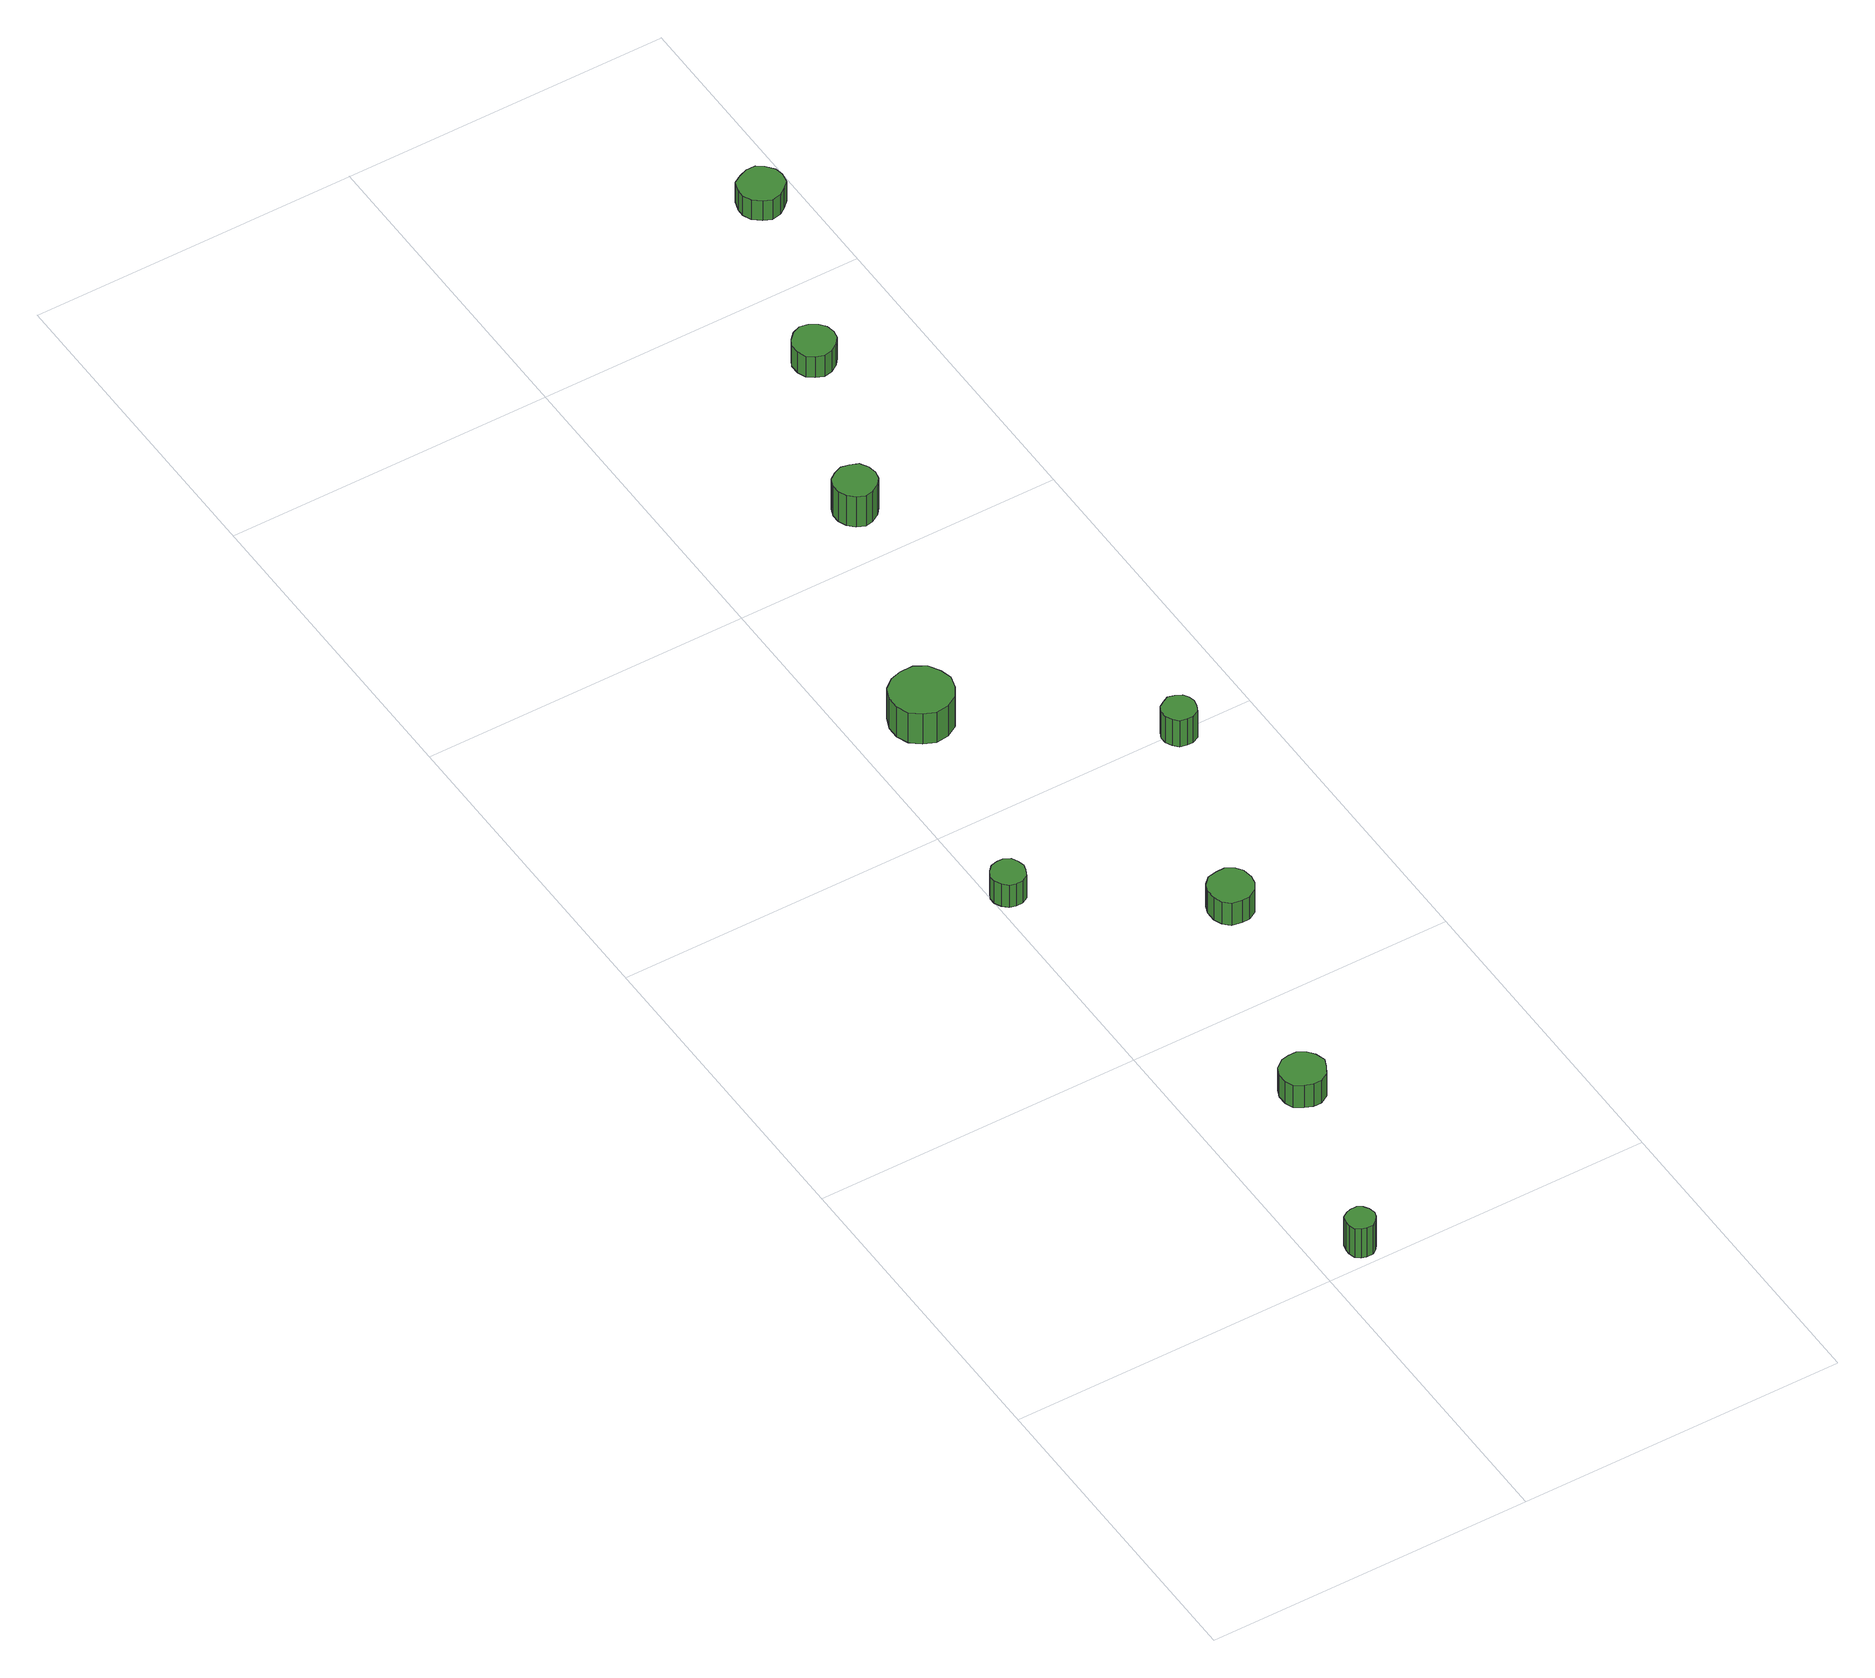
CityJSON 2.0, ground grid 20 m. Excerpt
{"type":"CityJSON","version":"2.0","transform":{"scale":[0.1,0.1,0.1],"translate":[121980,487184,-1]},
"CityObjects":{
"tree1":{"type":"SolitaryVegetationObject","attributes":{"function":"something"},"geometry":[{"type":"MultiSurface","lod":"1","boundaries":[[[0,1,2,3,4,5,6,7,8,9,10,11,12,13,14]],[[15,16,17,18,19,20,21,22,23,24,25,26,27,28,29]],[[0,29,28,1]],[[1,28,27,2]],[[2,27,26,3]],[[3,26,25,4]],[[4,25,24,5]],[[5,24,23,6]],[[6,23,22,7]],[[7,22,21,8]],[[8,21,20,9]],[[9,20,19,10]],[[10,19,18,11]],[[11,18,17,12]],[[12,17,16,13]],[[13,16,15,14]],[[14,15,29,0]]]}]},
"tree2":{"type":"SolitaryVegetationObject","attributes":{"function":"something"},"geometry":[{"type":"MultiSurface","lod":"1","boundaries":[[[30,31,32,33,34,35,36,37,38,39,40,41,42,43,44]],[[45,46,47,48,49,50,51,52,53,54,55,56,57,58,59]],[[30,59,58,31]],[[31,58,57,32]],[[32,57,56,33]],[[33,56,55,34]],[[34,55,54,35]],[[35,54,53,36]],[[36,53,52,37]],[[37,52,51,38]],[[38,51,50,39]],[[39,50,49,40]],[[40,49,48,41]],[[41,48,47,42]],[[42,47,46,43]],[[43,46,45,44]],[[44,45,59,30]]]}]},
"tree3":{"type":"SolitaryVegetationObject","attributes":{"function":"something"},"geometry":[{"type":"MultiSurface","lod":"1","boundaries":[[[60,61,62,63,64,65,66,67,68,69,70,71,72,73,74]],[[75,76,77,78,79,80,81,82,83,84,85,86,87,88,89]],[[60,89,88,61]],[[61,88,87,62]],[[62,87,86,63]],[[63,86,85,64]],[[64,85,84,65]],[[65,84,83,66]],[[66,83,82,67]],[[67,82,81,68]],[[68,81,80,69]],[[69,80,79,70]],[[70,79,78,71]],[[71,78,77,72]],[[72,77,76,73]],[[73,76,75,74]],[[74,75,89,60]]]}]},
"tree4":{"type":"SolitaryVegetationObject","attributes":{"function":"something"},"geometry":[{"type":"MultiSurface","lod":"1","boundaries":[[[90,91,92,93,94,95,96,97,98,99,100,101,102,103,104]],[[105,106,107,108,109,110,111,112,113,114,115,116,117,118,119]],[[90,119,118,91]],[[91,118,117,92]],[[92,117,116,93]],[[93,116,115,94]],[[94,115,114,95]],[[95,114,113,96]],[[96,113,112,97]],[[97,112,111,98]],[[98,111,110,99]],[[99,110,109,100]],[[100,109,108,101]],[[101,108,107,102]],[[102,107,106,103]],[[103,106,105,104]],[[104,105,119,90]]]}]},
"tree5":{"type":"SolitaryVegetationObject","attributes":{"function":"something"},"geometry":[{"type":"MultiSurface","lod":"1","boundaries":[[[120,121,122,123,124,125,126,127,128,129,130,131,132,133,134]],[[135,136,137,138,139,140,141,142,143,144,145,146,147,148,149]],[[120,149,148,121]],[[121,148,147,122]],[[122,147,146,123]],[[123,146,145,124]],[[124,145,144,125]],[[125,144,143,126]],[[126,143,142,127]],[[127,142,141,128]],[[128,141,140,129]],[[129,140,139,130]],[[130,139,138,131]],[[131,138,137,132]],[[132,137,136,133]],[[133,136,135,134]],[[134,135,149,120]]]}]},
"tree6":{"type":"SolitaryVegetationObject","attributes":{"function":"something"},"geometry":[{"type":"MultiSurface","lod":"1","boundaries":[[[150,151,152,153,154,155,156,157,158,159,160,161,162,163,164]],[[165,166,167,168,169,170,171,172,173,174,175,176,177,178,179]],[[150,179,178,151]],[[151,178,177,152]],[[152,177,176,153]],[[153,176,175,154]],[[154,175,174,155]],[[155,174,173,156]],[[156,173,172,157]],[[157,172,171,158]],[[158,171,170,159]],[[159,170,169,160]],[[160,169,168,161]],[[161,168,167,162]],[[162,167,166,163]],[[163,166,165,164]],[[164,165,179,150]]]}]},
"tree7":{"type":"SolitaryVegetationObject","attributes":{"function":"something"},"geometry":[{"type":"MultiSurface","lod":"1","boundaries":[[[180,181,182,183,184,185,186,187,188,189,190,191,192,193,194]],[[195,196,197,198,199,200,201,202,203,204,205,206,207,208,209]],[[180,209,208,181]],[[181,208,207,182]],[[182,207,206,183]],[[183,206,205,184]],[[184,205,204,185]],[[185,204,203,186]],[[186,203,202,187]],[[187,202,201,188]],[[188,201,200,189]],[[189,200,199,190]],[[190,199,198,191]],[[191,198,197,192]],[[192,197,196,193]],[[193,196,195,194]],[[194,195,209,180]]]}]},
"tree8":{"type":"SolitaryVegetationObject","attributes":{"function":"something"},"geometry":[{"type":"MultiSurface","lod":"1","boundaries":[[[210,211,212,213,214,215,216,217,218,219,220,221,222,223,224]],[[225,226,227,228,229,230,231,232,233,234,235,236,237,238,239]],[[210,239,238,211]],[[211,238,237,212]],[[212,237,236,213]],[[213,236,235,214]],[[214,235,234,215]],[[215,234,233,216]],[[216,233,232,217]],[[217,232,231,218]],[[218,231,230,219]],[[219,230,229,220]],[[220,229,228,221]],[[221,228,227,222]],[[222,227,226,223]],[[223,226,225,224]],[[224,225,239,210]]]}]},
"tree9":{"type":"SolitaryVegetationObject","attributes":{"function":"something"}},
"tree10":{"type":"SolitaryVegetationObject","attributes":{"function":"something"},"geometry":[{"type":"MultiSurface","lod":"1","boundaries":[[[240,241,242,243,244,245,246,247,248,249,250,251,252,253,254]],[[255,256,257,258,259,260,261,262,263,264,265,266,267,268,269]],[[240,269,268,241]],[[241,268,267,242]],[[242,267,266,243]],[[243,266,265,244]],[[244,265,264,245]],[[245,264,263,246]],[[246,263,262,247]],[[247,262,261,248]],[[248,261,260,249]],[[249,260,259,250]],[[250,259,258,251]],[[251,258,257,252]],[[252,257,256,253]],[[253,256,255,254]],[[254,255,269,240]]]}]},
"tree11":{"type":"SolitaryVegetationObject","attributes":{"function":"something"}},
"tree12":{"type":"SolitaryVegetationObject","attributes":{"function":"something"}},
"tree13":{"type":"SolitaryVegetationObject","attributes":{"function":"something"}}
},
"vertices":[
[37,13,29],[36,17,29],[34,20,29],[31,22,29],[27,22,29],[24,21,29],[21,19,29],[20,15,29],[20,12,29],[21,8,29],[24,6,29],[27,5,29],[31,5,29],[34,7,29],[36,10,29],[36,10,7],[34,7,7],[31,5,7],[27,5,7],[24,6,7],[21,8,7],[20,12,7],[20,15,7],[21,19,7],[24,21,7],[27,22,7],[31,22,7],[34,20,7],[36,17,7],[37,13,7],
[79,131,24],[77,137,24],[74,141,24],[69,144,24],[64,144,24],[59,143,24],[54,139,24],[52,134,24],[52,128,24],[54,123,24],[59,120,24],[64,118,24],[69,118,24],[74,121,24],[77,126,24],[77,126,7],[74,121,7],[69,118,7],[64,118,7],[59,120,7],[54,123,7],[52,128,7],[52,134,7],[54,139,7],[59,143,7],[64,144,7],[69,144,7],[74,141,7],[77,137,7],[79,131,7],
[20,344,24],[19,348,24],[17,352,24],[13,354,24],[9,354,24],[5,353,24],[2,350,24],[0,346,24],[0,342,24],[2,338,24],[5,335,24],[9,334,24],[13,334,24],[17,336,24],[19,340,24],[19,340,7],[17,336,7],[13,334,7],[9,334,7],[5,335,7],[2,338,7],[0,342,7],[0,346,7],[2,350,7],[5,353,7],[9,354,7],[13,354,7],[17,352,7],[19,348,7],[20,344,7],
[60,482,30],[58,489,30],[54,496,30],[47,500,30],[39,500,30],[32,498,30],[26,493,30],[23,486,30],[23,478,30],[26,471,30],[32,466,30],[39,463,30],[47,464,30],[54,468,30],[58,474,30],[58,474,7],[54,468,7],[47,464,7],[39,463,7],[32,466,7],[26,471,7],[23,478,7],[23,486,7],[26,493,7],[32,498,7],[39,500,7],[47,500,7],[54,496,7],[58,489,7],[60,482,7],
[120,271,24],[119,277,24],[116,281,24],[111,284,24],[106,284,24],[100,283,24],[96,279,24],[94,274,24],[94,268,24],[96,263,24],[100,259,24],[106,258,24],[111,258,24],[116,261,24],[119,266,24],[119,266,7],[116,261,7],[111,258,7],[106,258,7],[100,259,7],[96,263,7],[94,268,7],[94,274,7],[96,279,7],[100,283,7],[106,284,7],[111,284,7],[116,281,7],[119,277,7],[120,271,7],
[164,399,27],[163,403,27],[161,406,27],[157,408,27],[153,409,27],[149,407,27],[146,405,27],[144,401,27],[144,397,27],[146,393,27],[149,390,27],[153,389,27],[157,389,27],[161,391,27],[163,395,27],[163,395,7],[161,391,7],[157,389,7],[153,389,7],[149,390,7],[146,393,7],[144,397,7],[144,401,7],[146,405,7],[149,407,7],[153,409,7],[157,408,7],[161,406,7],[163,403,7],[164,399,7],
[109,637,30],[108,642,30],[105,647,30],[100,649,30],[95,650,30],[90,648,30],[86,645,30],[84,640,30],[84,635,30],[86,630,30],[90,626,30],[95,624,30],[100,625,30],[105,628,30],[108,632,30],[108,632,7],[105,628,7],[100,625,7],[95,624,7],[90,626,7],[86,630,7],[84,635,7],[84,640,7],[86,645,7],[90,648,7],[95,650,7],[100,649,7],[105,647,7],[108,642,7],[109,637,7],
[151,746,23],[150,751,23],[147,755,23],[142,758,23],[137,759,23],[132,757,23],[128,753,23],[126,749,23],[126,743,23],[128,738,23],[132,735,23],[137,733,23],[142,734,23],[147,737,23],[150,741,23],[150,741,7],[147,737,7],[142,734,7],[137,733,7],[132,735,7],[128,738,7],[126,743,7],[126,749,7],[128,753,7],[132,757,7],[137,759,7],[142,758,7],[147,755,7],[150,751,7],[151,746,7],
[192,864,22],[191,869,22],[187,874,22],[183,877,22],[177,877,22],[172,875,22],[167,872,22],[165,866,22],[165,861,22],[167,856,22],[172,852,22],[177,850,22],[183,851,22],[187,854,22],[191,858,22],[191,858,7],[187,854,7],[183,851,7],[177,850,7],[172,852,7],[167,856,7],[165,861,7],[165,866,7],[167,872,7],[172,875,7],[177,877,7],[183,877,7],[187,874,7],[191,869,7],[192,864,7]
]}
